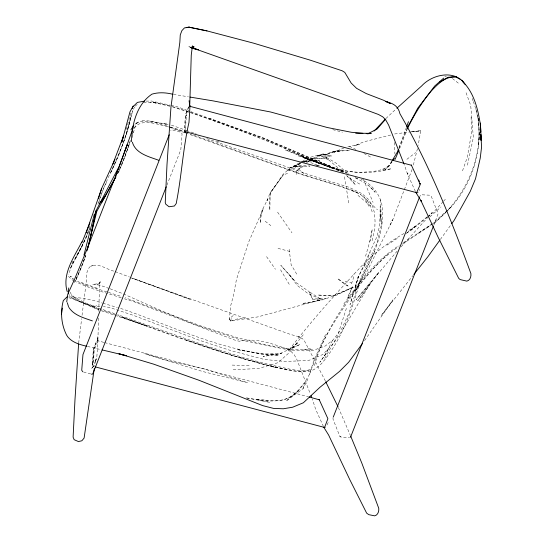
<?xml version="1.0" encoding="UTF-8"?>
<svg xmlns="http://www.w3.org/2000/svg" width="543" height="543" viewBox="0 0 543 543"><rect width="100%" height="100%" fill="white"/><g stroke="black" fill="none" stroke-linecap="round" stroke-linejoin="round"><path stroke-width="0.41" stroke-dasharray="2.71 2.04" d="M380.304 218.069L380.161 206.544L379.978 221.354L378.878 228.861L376.971 236.612L358.36 276.923L350.011 304.657L358.36 276.923L366.036 262.079M98.561 318.015L97.876 340.868L94.17 350.35L93.22 366.484L92.636 365.222L93.851 348.782L96.186 341.961L97.801 340.604L97.781 336.497L97.876 340.868L97.991 340.013L96.844 356.819L94.95 362.439L96.559 358.081L94.774 363.423L95.113 362.086L94.584 366.152M98.765 311.248L99.423 289.243L100.217 281.491L98.799 284.267L100.041 282.577L97.251 284.247L99.328 283.677L92.534 284.376L99.736 285.156L109.292 288.509M473.292 101.534C489.772 144.492 469.295 194.978 434.515 222.603L433.124 223.506M296.173 174.493L296.308 171.452L298.446 169.002L303.293 166.463L300.537 167.611L296.308 171.452L293.43 172.124M478.485 144.757L479.143 131.84M379.978 221.354L380.378 213.962L381.478 224.408L377.066 243.101L360.749 278.118L348.511 314.268L342.049 328.182L333.341 339.667L325.264 346L313.63 350.215L304.351 350.9L288.204 349.835L240.651 339.966L189.975 322.976L134.182 301.793L122.046 298.08M92.772 363.559L92.636 365.222L94.156 347.011M358.319 277.425L358.36 276.923L357.375 277.263L358.319 277.425L355.292 286.093M411.628 131.888L420.798 130.659L418.178 145.3M351.348 283.86L352.95 279.896L354.009 273.971M78.667 343.067L81.64 318.666M82.047 315.307L86.432 280.772L86.561 274.296L87.158 271.724L89.174 267.59L90.912 265.921L92.71 265.33L90.986 266.172C98.717 262.527 106.964 269.769 114.397 271.276M478.118 117.926C483.046 151.633 471.107 187.98 446.556 211.655M333.008 417.839L333.056 419.298L339.837 436.314L340.875 437.006L349.57 437.597M369.79 241.716L372.281 229.2L370.801 238.004L365.398 256.825M314.499 365.629C321.354 338.662 338.581 315.626 353.751 292.738C366.491 275.593 380.582 258.95 398.358 246.827M467.448 165.153L473.353 137.46L470.72 105.491L465.521 91.197M417.452 148.606L413.243 165.52M372.131 240.644L374.779 228.773L375.05 221.096L374.487 212.897L372.484 205.79L368.425 199.329L362.113 193.729L349.183 187.328L310.589 175.26L206.32 138.39M132.214 137.467L135.044 126.736L136.429 123.471L138.608 121.965C148.001 120.37 157.443 123.974 166.762 123.118M69.341 272.566C73.529 256.988 85 244.275 89.609 228.698M299.498 162.825L290.417 167.753L282.957 174.452L270.217 193.07L269.83 210.317L269.369 204.453L270.217 193.07L283.419 174.737L270.068 193.023L266.565 201.663L267.597 199.362L261.359 211.824L260.246 223.329L261.108 214.906L263.396 208.478L248.782 241.791L236.422 279.611L233.395 295.759L230.632 305.906L229.295 320.608L230.639 321.028L231.603 316.922M129.587 121.775C125.121 139.68 118.408 156.893 110.344 173.468L117.668 157.748L122.413 145.314L126.159 134.616L132.818 110.236L134.725 106.842M97.923 204.263C107.331 174.052 125.616 147.085 131.141 115.496M126.159 134.616L132.825 110.426M126.214 129.302L131.284 111.831M412.11 169.396L392.806 219.705L365.507 274.344L358.638 283.595L353.344 287.559L333.524 295.691L325.78 295.854L317.723 295.005L333.524 295.691L352.441 287.281L337.468 294.781L321.28 300.225L312.503 299.078L309.137 291.639L296.987 283.215L280.826 265.337L293.437 279.699M130.361 140.264C126.682 151.904 122.942 163.708 117.234 174.527M117.363 173.889L125.175 155.916L130.218 141.547M132.451 134.318L133.449 131.107M303.021 388.679L304.827 382.91L298.372 390.716L285.971 401.155L303.021 388.679L307.996 378.804M89.799 225.915L86.507 236.314L79.135 251.857M85.665 255.298L80.893 268.581L75.708 280.555L85.855 255.631L80.893 268.581L73.943 283.154M374.792 251.124L354.946 292.08C367.17 266.158 383.853 240.305 382.591 210.521C382.062 196.79 373.387 184.858 361.007 179.217M346.393 308.349L337.583 335.669L323.635 360.369M360.036 281.661C351.803 310.297 341.893 339.219 322.576 362.473C318.395 367.088 313.209 371.195 306.768 371.69C296.926 371.982 287.342 369.355 277.731 367.665C224.32 355.339 173.102 335.662 121.632 317.153L147.458 326.268L101.236 310.725M298.372 390.716C284.484 405.974 263.443 400.435 245.612 397.781L269.905 402.37L256.262 399.397L259.045 399.254L270.054 400.822L278.315 400.748L284.417 399.614L290.512 396.75L297.462 391.089L304.562 382.516L309.544 374.29L313.745 360.783L325.881 333.823M98.826 202.573L103.027 189.31L106.978 181.416M188.645 109.896L186.018 115.869L186.364 115.109L185.319 131.969L184.722 131.073L184.763 129.539L186.188 112.788L188.991 106.537M406.463 127.286L399.057 147.621M462.507 170.835L467.292 157.341L471.412 133.693L471.086 115.937M407.44 128.569L399.275 149.42M328.169 422.522L326.472 426.187M129.716 143.155L119.229 170.991L117.974 173.203M309.544 374.29C325.651 329.085 352.108 286.752 387.607 254.28M166.884 185.19L180.819 149.705L182.068 133.809L181.152 132.316L172.423 129.933L171.554 129.906L170.746 130.836M433.728 225.359L438.079 213.752L431.156 195.982L429.981 195.209L420.635 194.733L419.393 197.489M186.106 130.327L185.183 132.438L183.901 133.015L185.183 132.438L186.127 130.15M364.36 266.674L370.163 252.359M398.929 148.205L406.917 128.643M419.25 190.613L419.766 189.364M347.914 297.802L352.488 286.779L347.764 296.892L347.914 297.802L348.952 297.89L347.764 296.892M70.291 268.48L82.197 245.945L89.561 228.508M326.105 353.493L319.868 362.229L326.105 353.493L332.798 339.755M71.852 263.28L72.959 261.068M75.701 258.258L82.774 244.54M389.969 225.148L392.806 219.705L390.213 221.897M70.8 267.4L82.197 245.945M134.291 128.196C141.757 117.403 157.748 124.91 168.113 126.662M324.334 356.086L328.658 348.525M391.971 161.291L388.238 166.66L385.265 169.538L388.958 166.206L392.189 161.692M391.747 161.298L389.602 164.828C382.048 171.914 371.683 171.391 362.127 172.307C341.832 172.457 322.766 164.359 303.924 157.809L300.91 155.848L285.238 149.895L302.492 156.784L330.409 166.253L300.91 155.848L303.408 157.361L342.701 171.71L303.924 157.809M364.563 340.604L393.01 299.851L381.247 315.598L412.789 275.763M440.353 239.456L451.199 224.449M343.875 303.917C359.656 282.136 376.123 260.063 399.207 245.49M303.252 334.78L288.591 353.269L277.955 362.69L258.516 368.527L232.18 369.81M397.191 251.097L356.018 299.811L378.824 272.233L357.708 300.937L370.367 283.331L341.425 331.854L333.843 342.959L322.759 354.518L308.675 360.477L284.919 361.468L264.156 359.418L230.951 350.642L199.261 340.23L133.517 315.395L109.191 307.324L103.408 306.652M401.141 246.746L427.674 217.546M428.237 216.929L432.187 212.578L427.741 216.338M443.142 201.677L433.158 212.51L429.194 215.625M443.699 201.073L445.362 199.267M385.958 118.489L396.241 108.79M445.946 212.238L434.902 222.732L431.413 224.999M451.118 206.944L432.819 223.309M429.907 216.847L441.004 206.958M134.854 124.381L137.053 122.467M410.786 230.551L428.536 216.148M427.103 216.874L405.404 234.169M233.239 315.503L229.2 318.836L230.639 321.028L257.715 316.922L325.82 298.467L312.503 299.078L309.137 291.639L320.397 298.942L321.28 300.225M135.112 106.163L137.386 104.344M406.721 233.157L416.644 225.501L407.488 231.291M406.87 159.316L415.687 152.556M417.859 192.426L418.375 192.046M138.608 121.965L135.458 124.137L136.429 123.471M188.692 106.93L185.597 114.261L184.192 129.77L185.353 131.705L186.826 132.132M403.293 242.728L432.432 223.96M418.51 232.981L432.14 223.764M402.533 244.024L430.714 225.454M386.949 245.117L398.881 237.352M403.965 233.517C387.254 243.108 371.792 254.708 358.808 269.002C334.257 295.46 310.162 322.461 288.17 351.097L298.229 342.477L288.849 349.821L300.259 344.316L279.523 353.812L263.07 356.466L281.722 353.493L261.733 354.063L236.734 349.482L261.733 354.063L278.763 355.265C223.994 352.224 173.848 326.703 122.799 309.123L118.014 307.705M301.63 161.882L295.935 165.432L300.36 163.436M302.342 161.441L308.044 157.891L323.146 153.907L331.4 155.997L316.712 156.079L307.06 162.072M388.958 166.206L382 170.441L391.483 168.676C368.093 175.28 343.929 173.081 321.422 164.067M306.476 162.642L323.146 153.907L331.773 157.042M303.313 162.106L310.684 158.78L327.592 158.006L336.402 163.3L345.138 171.378L346.61 173.312M300.103 163.518L290.417 167.753L300.931 163.47M344.079 147.872L333.911 152.264L341.126 150.621L331.624 152.169L324.816 155.312L335.873 151.002L349.794 150.085L331.624 152.169L335.873 151.002L324.836 154.287L316.712 156.079L323.146 153.907L329.194 160.334L343.291 172.307M303.937 162.242L306.938 161.02L319.522 160.185L301.704 161.99M303.89 162.106L306.938 161.02L303.157 161.678M285.014 174.276L289.419 172.789M300.89 162.072L310.684 158.78L327.592 158.006L319.678 155.312L329.194 160.334M230.639 321.028L236.979 319.04L245.606 317.628M347.873 146.773L359.534 144.275L354.484 145.7L363.925 141.825L390.668 135.031M303.591 349.93L308.363 348.715L312.72 349.251L303.591 349.93L291.835 349.135L278.362 347.167L264.068 344.35L236.585 337.447L201.263 326.071L125.202 297.754M190.206 47.77L191.774 47.404M420.798 130.659L411.479 131.922M394.639 133.972L410.44 131.895M68.893 297.707L92.324 306.109L96.64 305.621M411.255 131.806L417.757 131.134L420.065 133.062M92.324 306.109L100.102 306.266M146.04 101.107L151.612 101.032L170.149 105.145M143.556 102.213L152.332 102.22L157.042 103.177L149.854 102.213M232.166 365.086L250.757 365.704M142.015 120.39L150.411 121.089L169.789 124.836M68.9 296.811L81.769 298.161L94.075 300.591L102.05 302.96M315.883 165.092L320.058 165.622L314.553 164.76M173.441 94.339L188.346 96.797M287.111 369.647L267.17 365.181C281.288 367.862 296.566 374.772 310.745 369.511L305.6 370.72L299.363 370.638L291.482 369.478L269.823 364.733L244.153 357.81L206.388 345.925L117.743 314.702M169.749 105.79L152.332 102.22L171.099 106.537M170.95 105.322L176.597 106.571L190.016 111.363M87.457 346.407L101.317 349.726M345.144 281.328L351.443 282.923M278.009 248.389L290.661 251.66M332.71 129.628L342.47 132.18M103.801 342.375L98.066 340.848L96.688 341.221L96.097 342.504L93.41 349.353L92.188 363.871L92.269 365.256L93.457 366.396M104.616 342.592L308.512 396.804M83.554 371.996L90.695 373.951M325.427 381.111L304.046 340.162L302.485 338.676L298.27 336.565L290.62 334.461L131.698 278.043L190.871 299.661L130.211 277.317M444.826 76.285L446.346 76.733M102.851 303.198L117.213 307.467M150.411 121.089L169.565 126.804M170.366 127.042L186.337 131.806M170.543 127.395L185.984 132.458M121.232 297.829C105.736 292.65 89.609 288.713 74.988 281.322M172.681 106.964L189.005 112.204M106.801 291.883L85.17 284.905L74.988 280.168M108.417 292.378L121.354 296.492M172.179 106.462L190.512 112.252L263.817 139.056L320.085 163.497L343.047 172.457M186.29 340.061L232.784 355.584L275.335 367.407C215.401 352.719 158.332 329.004 99.953 309.422M191.292 47.445L188.156 46.399L191.346 47.533M114.641 313.657L96.939 307.494L83.914 302.247L74.092 296.933L71.242 294.394L70.217 292.012M168.948 127.198L184.925 132.763M185.726 133.042L302.512 174.86L338.241 185.706L357.233 192.731L360.756 194.625L366.925 200.062L370.679 206.306L372.491 213.277M99.159 309.143L79.271 301.032L72.11 296.064L71.242 294.394M190.532 112.74C234.528 127.544 277.636 144.737 320.085 163.497M171.405 125.148L185.74 130.191M186.534 130.476L196.098 133.836M216.806 141.126L219.99 142.252M110.086 288.788L122.657 293.614M357.233 192.731L351.674 190.084L340.481 186.127L302.118 174.391L190.613 134.087M190.803 111.648L262.031 137.44L346.183 172.959M298.372 155.902L333.619 168.697M81.036 282.387L98.242 288.645M208.96 118.13L263.145 138.01L312.456 159.072L349.054 173.597M115.184 271.575L129.417 277.018M306.293 160.796L317.105 165.153M320.397 298.942L308.037 293.614L297.299 285.475L289.378 274.663M123.424 293.953L164.149 311.92L201.385 327.381L235.852 340.481L239.348 341.228C255.896 337.617 272.07 343.536 287.396 349.163L286.65 348.776L290.688 351.138L294.041 354.403L296.845 359.48L310.453 394.204M72.368 298.053L98.88 309.849L78.409 301.29L72.368 298.053L69.199 295.012L68.683 293.58M355.285 177.873C362.71 181.342 370.095 185.55 375.077 192.236L368.792 185.645M349.387 146.332L355.889 149.454M351.674 190.084L360.756 194.625M298.27 336.565L302.485 338.676M74.289 280.948L72.199 279.842L68.561 276.502L68.235 274.31M363.878 153.425L371.222 157.409M359.731 184.063L349.658 178.26L346.794 175.565M355.536 177.541L359.059 179.624M164.027 123.532L167.312 125.609M339.837 436.314L340.875 437.006M265.215 221.252L270.855 225.65M452.428 78.518L459.181 83.832M298.446 169.002L306.435 175.735M358.013 195.392L370.319 205.838M362.697 196.104L377.494 209.774M346.814 175.83L355.461 184.919L348.579 175.891M266.545 256.642L275.444 269.28M277.582 212.123L291.958 232.818M280.555 269.783L289.548 284.837M296.716 274.12L291.116 264.645L288.971 247.941M365.541 199.722L369.858 207.915M415.402 191.428L407.63 174.337L404.026 164.047M323.479 426.567L315.619 409.198L312.306 398.942M338.357 407.521L350.384 435.364M363.315 179.197L373.021 202.295M472.234 98.466L473.028 100.767M475.946 109.204L478.376 120.315M344.486 176.821L349.081 204.792M479.476 139.755L478.098 117.77M394.238 142.463L394.931 153.947M380.534 199.715L381.478 224.408M407.745 173.638L407.63 174.337L407.929 172.946L407.745 173.638M93.389 366.396L91.204 368.948L93.389 366.396M293.756 166.742L287.233 170.93L300.198 166.049L293.756 166.742L301.433 165.269L309.972 166.09L293.756 166.742M319.868 300.333L307.657 302.967L302.098 303.557L319.868 300.333M204.908 369.064L164.57 359.771L144.709 353.676L202.193 371.378L247.384 382.584L204.908 369.064M348.036 286.039L345.531 284.749L337.556 278.532L348.036 286.039M71.635 276.923L70.251 276.143L73.515 279.346L71.635 276.923"/><path stroke-width="0.81" d="M131.508 141.628C131.8 124.34 136.788 104.399 151.938 94.156C158.699 92.1 165.825 92.554 172.613 94.204M415.734 192.174L421.463 201.541L420.805 200.367L438.167 237.366L458.699 278.355L460.152 279.591L466.871 281.125C470.211 280.392 471.256 276.543 470.89 273.55C450.839 218.802 429.113 164.414 399.96 113.779C398.026 105.593 393.023 103.421 385.381 101.365L390.465 103.516L383.433 100.197L366.24 93.572L356.595 88.353L351.185 83.072L344.778 72.382L342.124 70.766L310.426 60.212L253.54 43.155L206.992 30.897L189.398 27.259L184.457 27.897L181.878 30.659L180.269 34.935L179.835 42.388L170.977 106.937L167 164.495L165.248 202.519L165.778 204.195L169.043 206.768L174.432 205.994L176.258 203.455L176.556 201.67C181.667 175.409 183.032 148.334 188.991 122.324L189.989 105.79L189.921 106.543L189.073 100.699M189.785 104.371L191.258 55.108L192.426 45.883L191.991 47.39M78.613 343.909L74.982 399.662L73.108 437.142L74.14 439.681L78.43 441.561L81.85 440.773L84.104 438.092L94.265 368.588M66.714 301.894L67.739 294.279L74.398 279.625L86.14 251.375L115.503 176.489L127.238 144.655L115.503 176.489M86.67 346.21C79.346 344.595 70.895 342.056 66.714 335.336C61.196 324.47 60.246 312.354 63.307 300.571L67.291 296.641M61.454 314.601L62.316 308.098M68.757 287.933L68.167 292.141L68.683 293.58M96.023 210.793L90.05 239.076L96.023 210.793L117.926 168.676M87.023 250.818L96.851 211.268L115.89 176.882M87.81 248.049L89.86 239.897M83.961 255.074L94.367 213.935M132.2 108.654L132.662 107.066L137.379 102.41L144.445 101.134M98.405 198.724L101.697 188.326L114.953 159.493M189.711 106.876L189.982 106.007M86.093 232.798L101.697 188.326M333.246 417.126L419.393 197.489M125.066 150.608L133.211 127.659M406.748 126.485L408.445 121.693M112.788 164.21L123.492 136.028L121.795 142.198L129.967 111.831L133.225 105.994M398.195 149.868L397.327 152.115L392.182 160.592M169.206 134.773L82.964 354.552L81.728 370.245L82.76 371.779M166.26 186.765L92.86 373.645L92.412 374.188L91.489 374.161M350.527 437.264L433.416 226.146M81.973 242.463L89.921 222.942M395.08 159.418L398.956 150.187M81.857 241.75C74.201 257.063 61.963 273.428 67.149 291.516M101.69 202.532L115.869 176.726M407.44 128.569C413.949 115.177 421.714 102.396 431.298 90.973C437.862 84.084 445.531 75.993 455.944 77.004L460.851 79.651M407.236 127.863L417.743 108.22L434.753 85.977L443.706 78.09M130.904 129.872L133.754 125.338M393.112 160.402L394.496 158.468M192.012 48.279L193.349 46.413M99.328 203.795L105.457 195.29M439.864 240.135L428.033 256.513L413.841 274.432M451.695 223.764L454.158 220.349L470.245 191.428L475.539 178.728L480.256 158.006L481.546 147.228L480.521 125.501C478.125 109.944 474.263 92.805 462.582 81.416M362.588 343.332L348.606 362.31L339.484 371.439L320.044 387.22L303.347 402.777L292.677 407.209L283.263 408.784L273.536 408.397L262.629 405.594L198.989 380.263L153.479 364.095L118.937 353.758L125.874 355.57M385.489 119.331L377.202 128.935L367.862 133.754L366.206 133.605M374.107 131.039L385.387 119.087M396.865 108.233L421.755 85.855C432.547 74.058 455.618 69.233 465.29 84.715M324.558 427.504L327.891 418.701L319.087 399.376M439.816 81.966L448.009 77.269L456.324 76.678M191.822 47.832L194.129 46.861L192.555 47.221M417.153 192.704L416.569 192.901L419.943 185.217L420.126 183.48L420.119 184.179L411.268 164.902M325.223 427.219L324.266 427.375L95.093 366.83M417.024 192.765L186.826 132.132M188.849 27.15L186.154 27.537L189.398 27.259L188.849 27.15L206.992 30.897M367.862 133.754L371.236 133.354L355.685 133.205M189.887 106.319L411.472 165.282M362.894 133.313L351.301 132.268L327.334 127.524L270.543 111.98L213.195 100.903L190.002 97.075M102.138 349.916L126.6 355.774M191.835 48.178L198.365 49.807L192.867 47.967M309.334 397.028L319.311 399.811M158.76 160.273C148.897 156.683 135.614 153.621 132.37 142.191M92.398 320.899C83.893 317.865 74.092 315.483 68.852 307.392M192.948 48.096L338.309 99.647L378.464 114.478L382.72 116.82L385.544 119.575L388.639 125.114L403.714 163.267M461.978 80.255L463.742 82.957M325.793 381.865L338.017 406.748M68.547 306.727L67.312 302.722M323.825 427.321L328.61 435.024L349.577 479.211L366.661 513.162L368.772 514.655L374.643 515.85C377.982 515.097 379.116 511.268 378.736 508.248L361.808 463.084L350.697 436.131M418.694 179.964L419.345 181.471M311.071 395.779L311.689 397.361M480.521 125.501L480.738 132.051M480.453 123.071L480.745 132.064M481.017 140.237L480.82 134.501L481.017 140.237"/></g></svg>
